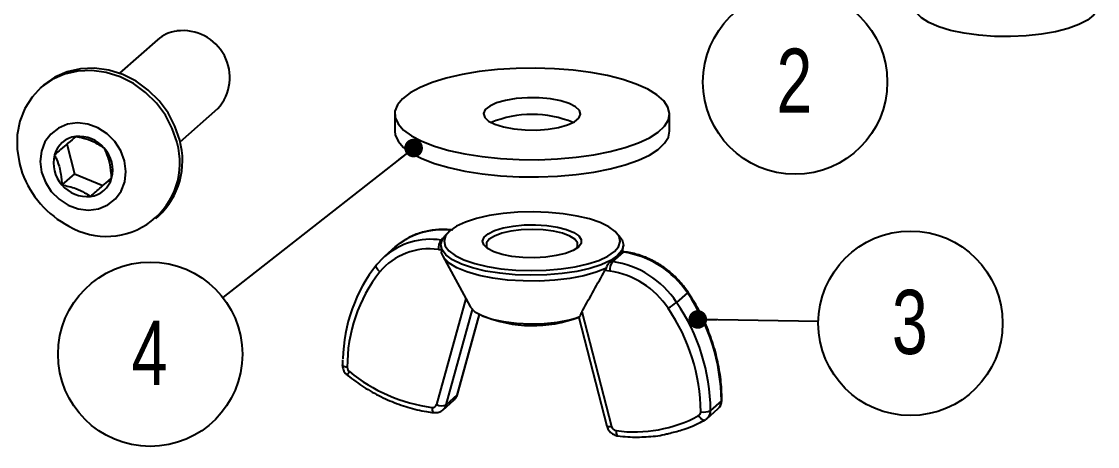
# Model space of a CAD drawing. Header units: millimetres. Extents: x 0 to 279, y 0 to 216.
# Drawn here: x 100.2 to 159, y 36.7 to 59.8 of the extents above; entities that cross this region are included whole.
import ezdxf

# ---------------------------------------------------------------- set-up
doc = ezdxf.new("R2010")
doc.units = ezdxf.units.MM
doc.layers.add('TITLE_BLOCK_BORDER', color=7, linetype='Continuous')
doc.styles.add('SLDTEXTSTYLE0', font='TXT', dxfattribs={"width": 0.75})
doc.dimstyles.new('SLDDIMSTYLE0', dxfattribs={"dimtxt": 0.18, "dimasz": 1.016, "dimexe": 0, "dimexo": 0.0625, "dimgap": 0, "dimtad": 0, "dimtih": 1, "dimtoh": 1, "dimdec": 0, "dimrnd": 1e-09, "dimzin": 0, "dimdsep": 46, "dimtxsty": 'Standard', "dimblk1": 'DOT', "dimblk2": 'DOT', "dimsah": 1, "dimcen": 0.09, "dimadec": 0, "dimazin": 0, "dimtfac": 1.016, "dimtdec": 0, "dimtofl": 0, "dimtmove": 0, "dimatfit": 3, "dimldrblk": 'DOT', "dimfxl": 1, "dimfrac": 2, "dimtolj": 1, "dimtzin": 0, "dimarcsym": 0})

# ---------------------------------------------------------------- blocks, each defined once
blk = doc.blocks.new('SW_NOTE_89')
at = {"layer": 'TITLE_BLOCK_BORDER', "color": 0}
blk.add_circle((-2.999, -4.039), 5.031, dxfattribs=at)
at = {"layer": 'TITLE_BLOCK_BORDER', "color": 0, "insert": (-3.035, -2.215), "char_height": 3.5, "attachment_point": 2, "style": 'SLDTEXTSTYLE0'}
blk.add_mtext('2', dxfattribs=at)
blk = doc.blocks.new('SW_NOTE_90')
at = {"layer": 'TITLE_BLOCK_BORDER', "color": 0}
blk.add_circle((-3.962, -3.099), 5.031, dxfattribs=at)
at = {"layer": 'TITLE_BLOCK_BORDER', "color": 0, "insert": (-3.998, -1.275), "char_height": 3.5, "attachment_point": 2, "style": 'SLDTEXTSTYLE0'}
blk.add_mtext('4', dxfattribs=at)
blk = doc.blocks.new('_DOT')
at = {"color": 0, "linetype": 'ByBlock', "lineweight": -2}
blk.add_line((-0.5, 0), (-1, 0), dxfattribs=at)
at = {"color": 0, "linetype": 'ByBlock', "const_width": 0.5}
blk.add_lwpolyline([(-0.25, 0, 1), (0.25, 0, 1)], format="xyb", close=True, dxfattribs=at)
blk = doc.blocks.new('SW_NOTE_91')
at = {"layer": 'TITLE_BLOCK_BORDER', "color": 0}
blk.add_circle((5.03, -0.091), 5.031, dxfattribs=at)
at = {"layer": 'TITLE_BLOCK_BORDER', "color": 0, "insert": (4.994, 1.733), "char_height": 3.5, "attachment_point": 2, "style": 'SLDTEXTSTYLE0'}
blk.add_mtext('3', dxfattribs=at)

msp = doc.modelspace()

# ---------------------------------------------------------------- linework, layer by layer
at = {"color": 7, "linetype": 'Continuous', "lineweight": 25}
for p, q in [((107.647, 58.845), (105.581, 57.023)), ((101.421, 56.355), (101.275, 56.226)), ((108.888, 53.273), (110.954, 55.095)), ((120.606, 54.804), (120.606, 53.861)), ((135.606, 53.861), (135.606, 54.804)), ((102.711, 53.17), (103.114, 51.538)), ((103.114, 51.538), (102.433, 50.938)), ((103.114, 51.538), (104.674, 50.902)), ((104.674, 50.902), (105.15, 51.312)), ((104.674, 50.902), (103.994, 50.302)), ((107.559, 49.101), (107.705, 49.23)), ((123.515, 48.333), (123.348, 48.154)), ((132.863, 48.154), (132.697, 48.333)), ((123.126, 47.61), (123.157, 47.282)), ((133.056, 47.296), (133.085, 47.61)), ((120.638, 47.545), (120.048, 47.025)), ((123.233, 47.04), (124.723, 44.293)), ((133.078, 47.266), (132.488, 46.746)), ((133.078, 47.266), (132.989, 47.277)), ((133.13, 47.287), (133.013, 47.301)), ((132.4, 46.757), (132.488, 46.746)), ((132.16, 46.386), (132.078, 46.257)), ((132.341, 46.224), (132.078, 46.257)), ((136.585, 45.043), (135.996, 44.524)), ((124.028, 39.494), (125.231, 43.868)), ((130.661, 43.693), (132.182, 37.778)), ((130.826, 44.019), (132.438, 37.751)), ((124.003, 39.455), (123.413, 38.935)), ((123.245, 38.663), (123.835, 39.183)), ((138.438, 39.15), (137.848, 38.63)), ((123.245, 38.663), (123.257, 38.674)), ((137.658, 38.191), (138.247, 38.711))]:
    msp.add_line(p, q, dxfattribs=at)
at = {"color": 8, "linetype": 'Continuous', "lineweight": 25}
for p, q in [((123.241, 48.019), (123.134, 47.925)), ((123.184, 47.919), (123.134, 47.925)), ((122.987, 47.402), (123.148, 47.382)), ((124.481, 44.739), (122.89, 38.955)), ((123.413, 38.935), (124.844, 44.135)), ((125.218, 43.875), (124.003, 39.455)), ((130.481, 43.668), (130.71, 43.748))]:
    msp.add_line(p, q, dxfattribs=at)
at = {"color": 7, "linetype": 'Continuous', "lineweight": 25, "flags": 128}
for points in [[(158.972, 60.686), (158.933, 60.476), (158.748, 60.192), (158.419, 59.924), (157.954, 59.678), (157.368, 59.463), (156.68, 59.285), (155.909, 59.149), (155.079, 59.06), (154.215, 59.021), (153.344, 59.032), (152.492, 59.094), (151.685, 59.204), (150.948, 59.359), (150.303, 59.554), (149.769, 59.783), (149.362, 60.04), (149.096, 60.317), (148.978, 60.605), (148.972, 60.686)], [(108.721, 53.236), (108.463, 54.004), (108.083, 54.732), (107.591, 55.397), (107.003, 55.979), (106.336, 56.461), (105.611, 56.827), (104.85, 57.066), (104.076, 57.172), (103.312, 57.14), (102.581, 56.973), (101.906, 56.675), (101.308, 56.254), (100.804, 55.725), (100.41, 55.103), (100.137, 54.406), (99.995, 53.657), (99.987, 52.877), (100.114, 52.091), (100.271, 51.577)], [(108.866, 53.364), (108.609, 54.133), (108.229, 54.861), (107.737, 55.526), (107.149, 56.108), (106.482, 56.589), (105.757, 56.955), (104.996, 57.195), (104.221, 57.3), (103.457, 57.269), (102.727, 57.102), (102.052, 56.803), (101.454, 56.383), (101.421, 56.355)], [(135.338, 54.143), (135.544, 54.484), (135.605, 54.833), (135.521, 55.18), (135.291, 55.521), (134.922, 55.847), (134.421, 56.153), (133.796, 56.433), (133.061, 56.681), (132.229, 56.893), (131.317, 57.064), (130.342, 57.191), (129.324, 57.271), (128.282, 57.304), (127.237, 57.287), (126.209, 57.223), (125.218, 57.111), (124.282, 56.955), (123.422, 56.757), (122.652, 56.52), (121.989, 56.251), (121.444, 55.953), (121.03, 55.633), (120.753, 55.296), (120.619, 54.95), (120.631, 54.602), (120.788, 54.257), (121.088, 53.923), (121.524, 53.606), (122.089, 53.312), (122.77, 53.047), (123.556, 52.817), (124.43, 52.625), (125.376, 52.476), (126.374, 52.372), (127.407, 52.315), (128.453, 52.307), (129.492, 52.347), (130.504, 52.436), (131.47, 52.57), (132.37, 52.748), (133.187, 52.966), (133.906, 53.219), (134.511, 53.504), (134.992, 53.813), (135.338, 54.143)], [(130.661, 54.57), (130.755, 54.781), (130.695, 54.993), (130.484, 55.194), (130.135, 55.372), (129.668, 55.518), (129.11, 55.622), (128.494, 55.678), (127.856, 55.684), (127.232, 55.638), (126.658, 55.544), (126.169, 55.407), (125.793, 55.235), (125.55, 55.038), (125.457, 54.827), (125.517, 54.615), (125.728, 54.414), (126.077, 54.236), (126.544, 54.091), (127.102, 53.987), (127.718, 53.93), (128.356, 53.925), (128.98, 53.97), (129.554, 54.064), (130.043, 54.201), (130.419, 54.373), (130.661, 54.57)], [(105.856, 52.236), (105.651, 52.791), (105.326, 53.296), (104.9, 53.722), (104.398, 54.045), (103.85, 54.245), (103.286, 54.31), (102.74, 54.237), (102.243, 54.031), (101.825, 53.703), (101.509, 53.272), (101.315, 52.763), (101.252, 52.206), (101.326, 51.634), (101.531, 51.078), (101.856, 50.573), (102.281, 50.147), (102.783, 49.824), (103.332, 49.625), (103.895, 49.559), (104.441, 49.632), (104.938, 49.838), (105.356, 50.167), (105.672, 50.598), (105.867, 51.106), (105.929, 51.663), (105.856, 52.236)], [(120.606, 53.861), (120.631, 53.659), (120.788, 53.314), (121.088, 52.98), (121.524, 52.663), (122.089, 52.369), (122.77, 52.104), (123.556, 51.874), (124.43, 51.682), (125.376, 51.533), (126.374, 51.429), (127.407, 51.372), (128.453, 51.364), (129.492, 51.405), (130.504, 51.493), (131.47, 51.627), (132.37, 51.805), (133.187, 52.023), (133.906, 52.276), (134.511, 52.561), (134.992, 52.871), (135.338, 53.2)], [(135.338, 53.2), (135.544, 53.542), (135.606, 53.861)], [(132.603, 47.291), (132.83, 47.56), (132.913, 47.838), (132.85, 48.116), (132.644, 48.387), (132.299, 48.641), (131.827, 48.872), (131.241, 49.072), (130.561, 49.235), (129.806, 49.356), (128.999, 49.432), (128.165, 49.46), (127.329, 49.439), (126.517, 49.37), (125.753, 49.255), (125.061, 49.098), (124.461, 48.902), (123.972, 48.676), (123.609, 48.424), (123.382, 48.155), (123.299, 47.877), (123.361, 47.598), (123.568, 47.328), (123.913, 47.073), (124.385, 46.842), (124.971, 46.642), (125.651, 46.479), (126.406, 46.358), (127.213, 46.283), (128.047, 46.255), (128.882, 46.276), (129.695, 46.345), (130.458, 46.46), (131.151, 46.617), (131.751, 46.812), (132.24, 47.039), (132.603, 47.291)], [(130.632, 47.539), (130.343, 47.354), (129.934, 47.195), (129.427, 47.072), (128.848, 46.992), (128.23, 46.958), (127.604, 46.973), (127.006, 47.035), (126.467, 47.142), (126.016, 47.287), (125.678, 47.463), (125.471, 47.661), (125.406, 47.868), (125.487, 48.076), (125.708, 48.271), (126.059, 48.444), (126.52, 48.586), (127.067, 48.688), (127.67, 48.746), (128.296, 48.755), (128.912, 48.716), (129.485, 48.631), (129.983, 48.504), (130.38, 48.343), (130.654, 48.155), (130.791, 47.951), (130.784, 47.742), (130.632, 47.539)], [(130.524, 47.457), (130.588, 47.569), (130.587, 47.77), (130.442, 47.965), (130.162, 48.143), (129.762, 48.293), (129.265, 48.407), (128.701, 48.478), (128.103, 48.502), (127.505, 48.478), (126.942, 48.406), (126.446, 48.292), (126.047, 48.141), (125.767, 47.963), (125.624, 47.768), (125.624, 47.567), (125.688, 47.457)], [(120.638, 47.545), (120.912, 47.764), (121.168, 47.933)], [(132.863, 48.154), (133.022, 47.93), (133.087, 47.641), (133.001, 47.353), (132.766, 47.074), (132.389, 46.814), (131.883, 46.579), (131.261, 46.376), (130.544, 46.213), (129.752, 46.094), (128.911, 46.023), (128.045, 46.001), (127.181, 46.03), (126.345, 46.108), (125.562, 46.234), (124.857, 46.403), (124.251, 46.61), (123.761, 46.849), (123.404, 47.113), (123.19, 47.393), (123.124, 47.682), (123.211, 47.97), (123.348, 48.154)], [(120.048, 47.025), (119.953, 46.938), (119.627, 46.586)], [(132.16, 46.386), (131.599, 46.164), (130.93, 45.978), (130.174, 45.834), (129.354, 45.736), (128.496, 45.688), (127.625, 45.691), (126.769, 45.744), (125.955, 45.847), (125.207, 45.995), (124.549, 46.185), (124, 46.411), (123.579, 46.665), (123.298, 46.939), (123.165, 47.226), (123.157, 47.282)], [(119.793, 46.183), (119.735, 46.238), (119.684, 46.297), (119.644, 46.356), (119.615, 46.414), (119.598, 46.468), (119.595, 46.515), (119.604, 46.555), (119.627, 46.586)], [(124.723, 44.293), (124.744, 44.257), (124.985, 44.016), (125.379, 43.799), (125.906, 43.616), (126.542, 43.476), (127.254, 43.386), (128.008, 43.351), (128.767, 43.372), (129.493, 43.448), (130.151, 43.575), (130.481, 43.668)], [(137.197, 38.347), (137.242, 38.28), (137.291, 38.222), (137.343, 38.173), (137.394, 38.135), (137.443, 38.111), (137.489, 38.101), (137.529, 38.105), (137.562, 38.124)], [(137.667, 38.2), (137.625, 38.164), (137.562, 38.124)]]:
    msp.add_lwpolyline(points, dxfattribs=at)
at = {"color": 8, "linetype": 'Continuous', "lineweight": 25, "flags": 128}
for points in [[(133.078, 47.266), (133.106, 47.284), (133.13, 47.287)], [(118.017, 40.98), (117.944, 40.992), (117.879, 41.009), (117.825, 41.03), (117.784, 41.053), (117.758, 41.079), (117.748, 41.106), (117.747, 41.11)], [(124.003, 39.455), (124.024, 39.483), (124.028, 39.494)], [(122.639, 38.792), (122.642, 38.718), (122.65, 38.652), (122.664, 38.596), (122.682, 38.552), (122.704, 38.523), (122.73, 38.509), (122.734, 38.509)], [(138.438, 39.15), (138.459, 39.176), (138.464, 39.199)], [(132.438, 37.751), (132.368, 37.743), (132.305, 37.741), (132.254, 37.743), (132.215, 37.751), (132.191, 37.764), (132.182, 37.778)], [(132.689, 37.526), (132.692, 37.452), (132.701, 37.385), (132.714, 37.329), (132.732, 37.286), (132.755, 37.257), (132.78, 37.243), (132.785, 37.242)]]:
    msp.add_lwpolyline(points, dxfattribs=at)
at = {"color": 7, "linetype": 'Continuous', "lineweight": 25}
for centre, radius, start, end in [((109.045, 56.793), 2.555, 318.35931, 97.33842), ((108.966, 57.341), 2.001, 97.10719, 131.25317), ((128.106, 48.865), 5.909, 67.71141, 112.28859), ((103.356, 52.201), 1.377, 97.04004, 164.43628), ((103.373, 51.788), 1.789, 39.74659, 95.93598), ((104.87, 52.128), 4.007, 239.23614, 16.0427), ((103.428, 51.74), 1.779, 345.66487, 42.07913), ((104.892, 52.25), 4.127, 312.95708, 15.65691), ((103.753, 52.13), 1.779, 165.66487, 222.07913), ((105.238, 53.387), 5.287, 200.02683, 242.79242), ((103.825, 51.668), 1.377, 277.04004, 344.43628), ((103.809, 52.082), 1.789, 219.74659, 275.93598), ((123.806, 47.453), 0.82, 144.93094, 183.59311), ((122.475, 43.95), 3.489, 81.56441, 140.23047), ((131.693, 48.153), 1.564, 296.86409, 325.95516), ((132.362, 42.259), 5.058, 33.39927, 81.86866), ((126.319, 41.277), 8.542, 141.57319, 178.90465), ((133.16, 46.275), 0.82, 144.93094, 183.59311), ((131.773, 41.739), 5.058, 33.39927, 81.86866), ((126.233, 41.079), 8.217, 141.6066, 180.68912), ((131.69, 41.664), 4.606, 33.39927, 81.86866), ((127.811, 39.047), 10.627, 0.5558, 34.34991), ((133.306, 47.854), 4.281, 301.37538, 308.91872), ((127.124, 38.451), 10.188, 0.5558, 34.34991), ((127.222, 38.527), 10.627, 0.5558, 34.34991), ((128.123, 50.437), 7.183, 247.61092, 290.75045), ((118.319, 40.986), 0.302, 181.00052, 231.63919), ((123.845, 47.739), 9.028, 230.74105, 262.32418), ((122.673, 39.014), 0.225, 261.17655, 344.66188), ((123.172, 39.498), 0.612, 242.56963, 293.23473), ((133.688, 44.827), 7.369, 262.21273, 298.43481), ((137.084, 38.544), 0.227, 299.72935, 1.32928), ((137.465, 39.355), 0.82, 259.22613, 297.8883), ((132.734, 37.828), 0.305, 194.45414, 261.61064)]:
    msp.add_arc(centre, radius, start, end, dxfattribs=at)
at = {"color": 8, "linetype": 'Continuous', "lineweight": 25}
for centre, radius, start, end in [((123.176, 44.531), 3.951, 83.19773, 120.54836), ((122.576, 44.098), 3.867, 81.69348, 130.80931), ((136.557, 45.1), 0.0632, 296.15978, 342.95215), ((118.479, 40.414), 0.483, 136.09608, 163.11109), ((123.465, 39.599), 0.556, 311.58933, 345.03019), ((122.875, 39.079), 0.557, 313.30019, 345.01688), ((137.857, 39.141), 0.581, 312.23296, 0.90273), ((137.273, 38.619), 0.576, 313.28174, 1.14531)]:
    msp.add_arc(centre, radius, start, end, dxfattribs=at)
at = {"color": 7, "linetype": 'Continuous', "lineweight": 25}
for points, knots in [([(103.188, 53.567), (103.058, 53.456), (102.837, 53.267), (102.397, 52.888), (102.143, 52.668), (102.03, 52.57)], [0, 0, 0, 0, 0.439117, 0.751367, 1, 1, 1, 1]), ([(104.748, 52.932), (104.561, 53.055), (104.241, 53.265), (103.658, 53.467), (103.332, 53.536), (103.188, 53.567)], [0, 0, 0, 0, 0.439117, 0.751367, 1, 1, 1, 1]), ([(105.151, 51.299), (105.146, 51.392), (105.128, 51.684), (105.051, 52.182), (104.897, 52.633), (104.787, 52.853), (104.748, 52.932)], [0, 0, 0, 0, 0.156025, 0.493707, 0.819058, 1, 1, 1, 1]), ([(102.03, 52.57), (102.069, 52.492), (102.179, 52.271), (102.333, 51.821), (102.41, 51.323), (102.428, 51.03), (102.433, 50.938)], [0, 0, 0, 0, 0.180942, 0.506293, 0.843975, 1, 1, 1, 1]), ([(103.994, 50.302), (104.196, 50.477), (104.542, 50.776), (104.926, 51.107), (105.082, 51.24), (105.151, 51.299)], [0, 0, 0, 0, 0.439117, 0.751367, 1, 1, 1, 1]), ([(102.433, 50.938), (102.693, 50.879), (103.137, 50.778), (103.665, 50.527), (103.893, 50.371), (103.994, 50.302)], [0, 0, 0, 0, 0.439117, 0.751367, 1, 1, 1, 1]), ([(123.776, 48.465), (123.642, 48.478), (123.263, 48.515), (122.642, 48.48), (121.947, 48.311), (121.456, 48.123), (121.226, 47.961), (121.187, 47.934)], [0, 0, 0, 0, 0.146095, 0.413198, 0.679986, 0.94589, 1, 1, 1, 1]), ([(132.989, 47.277), (132.998, 47.293), (133.008, 47.309), (133.013, 47.3), (133.013, 47.3)], [0, 0, 0, 0, 0.946787, 1, 1, 1, 1]), ([(136.617, 45.081), (136.536, 45.196), (136.304, 45.523), (135.849, 46.008), (135.239, 46.497), (134.567, 46.881), (133.857, 47.16), (133.37, 47.245), (133.13, 47.287)], [0, 0, 0, 0, 0.098078, 0.279045, 0.460245, 0.641499, 0.822733, 1, 1, 1, 1]), ([(132.16, 46.386), (132.175, 46.432), (132.207, 46.524), (132.278, 46.643), (132.345, 46.721), (132.385, 46.748), (132.4, 46.757)], [0, 0, 0, 0, 0.277, 0.554186, 0.836006, 1, 1, 1, 1]), ([(130.826, 44.019), (130.841, 44.046), (131.264, 44.788), (131.678, 45.536), (132.078, 46.257)], [0, 0, 0, 0, 0.035717, 1, 1, 1, 1]), ([(138.464, 39.199), (138.461, 39.393), (138.451, 39.948), (138.34, 40.872), (138.095, 41.958), (137.73, 43.023), (137.262, 44.035), (136.864, 44.711), (136.641, 45.046), (136.617, 45.081)], [0, 0, 0, 0, 0.095636, 0.274202, 0.4529, 0.631705, 0.810592, 0.980217, 1, 1, 1, 1]), ([(130.826, 44.019), (130.804, 43.979), (130.753, 43.884), (130.726, 43.798), (130.71, 43.748)], [0, 0, 0, 0, 0.419373, 1, 1, 1, 1]), ([(117.757, 41.389), (117.754, 41.349), (117.746, 41.257), (117.747, 41.163), (117.747, 41.11)], [0, 0, 0, 0, 0.437301, 1, 1, 1, 1]), ([(117.747, 41.11), (117.755, 41.036), (117.77, 40.878), (117.876, 40.685), (117.978, 40.591), (118.017, 40.554)], [0, 0, 0, 0, 0.350493, 0.748118, 1, 1, 1, 1]), ([(118.017, 40.554), (118.169, 40.436), (118.605, 40.097), (119.375, 39.612), (120.332, 39.14), (121.325, 38.785), (122.133, 38.593), (122.603, 38.527), (122.734, 38.509)], [0, 0, 0, 0, 0.1085719, 0.31185, 0.5152175, 0.7185466, 0.9218026, 1, 1, 1, 1]), ([(123.828, 39.192), (123.869, 39.227), (123.964, 39.308), (124.005, 39.426), (124.028, 39.494)], [0, 0, 0, 0, 0.433973, 1, 1, 1, 1]), ([(138.239, 38.719), (138.267, 38.74), (138.358, 38.809), (138.443, 38.983), (138.458, 39.131), (138.464, 39.199)], [0, 0, 0, 0, 0.189187, 0.625826, 1, 1, 1, 1]), ([(122.734, 38.509), (122.811, 38.507), (122.965, 38.505), (123.151, 38.575), (123.227, 38.658), (123.25, 38.683)], [0, 0, 0, 0, 0.405818, 0.817834, 1, 1, 1, 1]), ([(132.182, 37.778), (132.207, 37.709), (132.261, 37.557), (132.438, 37.369), (132.63, 37.269), (132.752, 37.248), (132.785, 37.242)], [0, 0, 0, 0, 0.256182, 0.562543, 0.882091, 1, 1, 1, 1]), ([(135.557, 37.374), (135.802, 37.431), (136.368, 37.563), (137.024, 37.836), (137.428, 38.05), (137.546, 38.112)], [0, 0, 0, 0, 0.351059, 0.810079, 1, 1, 1, 1]), ([(132.785, 37.242), (132.967, 37.223), (133.488, 37.167), (134.343, 37.178), (135.091, 37.248), (135.483, 37.354), (135.557, 37.374)], [0, 0, 0, 0, 0.19357, 0.554302, 0.914932, 1, 1, 1, 1])]:
    msp.add_open_spline(points, degree=3, knots=knots, dxfattribs=at)
at = {"layer": 'TITLE_BLOCK_BORDER'}
msp.add_line((143.733, 43.473), (137.15, 43.592), dxfattribs=at)

# ---------------------------------------------------------------- block references
for name, p in [('SW_NOTE_89', (145.463, 60.581)), ('SW_NOTE_91', (143.733, 43.473)), ('SW_NOTE_90', (111.218, 44.794))]:
    msp.add_blockref(name, p, dxfattribs=at)
at = {"layer": 'TITLE_BLOCK_BORDER', "xscale": 1.016, "yscale": 1.016, "rotation": 178.9648213192}
msp.add_blockref('_DOT', (137.15, 43.592, 14.021), dxfattribs=at)

# ---------------------------------------------------------------- leaders
at = {"layer": 'TITLE_BLOCK_BORDER'}
msp.add_leader([(121.636, 52.942), (111.218, 44.794)], dimstyle='SLDDIMSTYLE0', dxfattribs=at)

doc.saveas('drawing.dxf')
